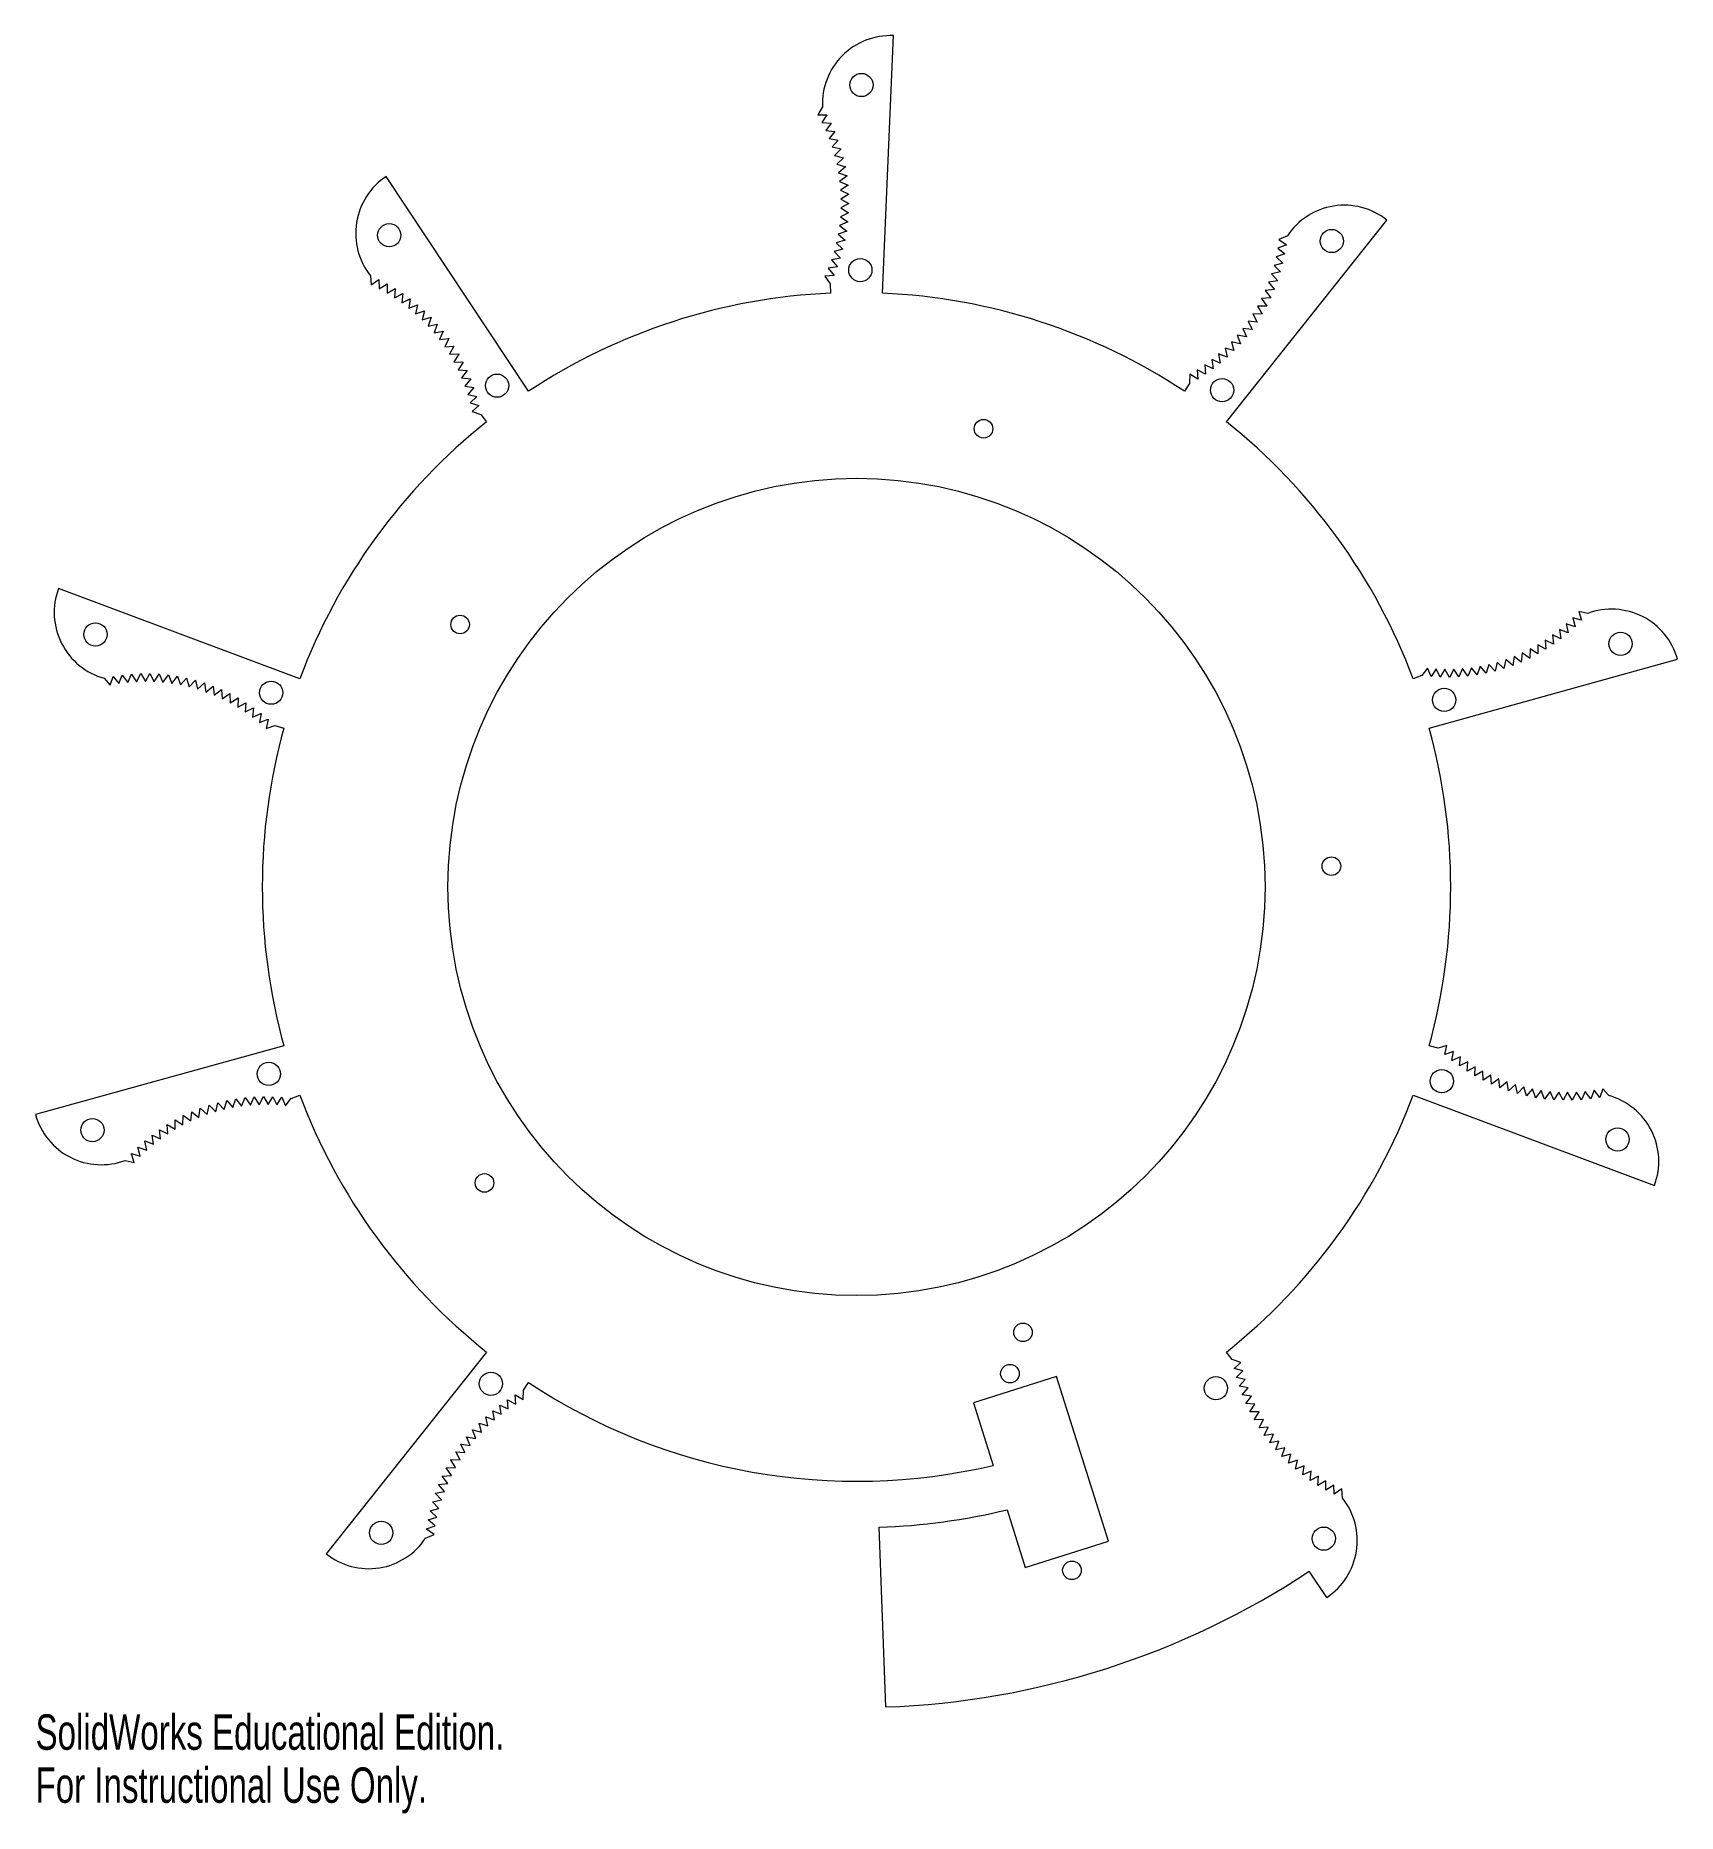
# Model space of a CAD drawing. Header units: inches. Extents: x -4.42 to 4.42, y -4.99 to 4.58.
import ezdxf

# ---------------------------------------------------------------- set-up
doc = ezdxf.new("R2010")
doc.units = ezdxf.units.IN
doc.header["$MEASUREMENT"] = 0
doc.styles.add('SLDTEXTSTYLE0', font='TXT', dxfattribs={"width": 0.7})

msp = doc.modelspace()

# ---------------------------------------------------------------- linework, layer by layer
at = {"color": 7, "linetype": 'Continuous', "lineweight": 15}
for p, q in [((0.1396, 3.197), (0.2001, 4.5835)), ((-0.1837, 4.2006), (-0.2088, 4.1577)), ((-0.2088, 4.1577), (-0.1592, 4.1574)), ((-0.1591, 4.1573), (-0.1864, 4.1158)), ((-0.1834, 4.2), (-0.1837, 4.2006)), ((-0.1592, 4.1574), (-0.1591, 4.1573)), ((-0.1864, 4.1158), (-0.1368, 4.113)), ((-0.1368, 4.1129), (-0.166, 4.0728)), ((-0.166, 4.0728), (-0.1166, 4.0675)), ((-0.1166, 4.0674), (-0.1478, 4.0288)), ((-0.1478, 4.0288), (-0.0988, 4.0211)), ((-0.1368, 4.113), (-0.1368, 4.1129)), ((-0.0987, 4.021), (-0.1318, 3.984)), ((-0.1166, 4.0675), (-0.1166, 4.0674)), ((-0.0988, 4.0211), (-0.0987, 4.021)), ((-0.1318, 3.984), (-0.0832, 3.9738)), ((-0.0832, 3.9738), (-0.1181, 3.9384)), ((-0.1181, 3.9384), (-0.0701, 3.9259)), ((-0.07, 3.9258), (-0.1066, 3.8923)), ((-0.0832, 3.9738), (-0.0832, 3.9738)), ((-0.0701, 3.9259), (-0.07, 3.9258)), ((-0.1066, 3.8923), (-0.0593, 3.8773)), ((-0.0593, 3.8772), (-0.0975, 3.8456)), ((-0.0975, 3.8456), (-0.0509, 3.8283)), ((-0.0593, 3.8773), (-0.0593, 3.8772)), ((-1.7662, 2.6684), (-2.5322, 3.8258)), ((-0.0509, 3.8282), (-0.0907, 3.7985)), ((-0.0907, 3.7985), (-0.0451, 3.7789)), ((-0.045, 3.7788), (-0.0862, 3.7511)), ((-0.0862, 3.7511), (-0.0416, 3.7293)), ((-0.0509, 3.8283), (-0.0509, 3.8282)), ((-0.0451, 3.7789), (-0.045, 3.7788)), ((-0.0407, 3.6795), (-0.0844, 3.656)), ((-0.0844, 3.656), (-0.0422, 3.6298)), ((-0.0416, 3.7292), (-0.0841, 3.7036)), ((-0.0841, 3.7036), (-0.0407, 3.6796)), ((-0.0416, 3.7293), (-0.0416, 3.7292)), ((-0.0407, 3.6796), (-0.0407, 3.6795)), ((-0.0462, 3.5802), (-0.092, 3.5611)), ((-0.092, 3.5611), (-0.0526, 3.531)), ((-0.0422, 3.6298), (-0.087, 3.6085)), ((-0.087, 3.6085), (-0.0462, 3.5803)), ((-0.0462, 3.5803), (-0.0462, 3.5802)), ((-0.0422, 3.6298), (-0.0422, 3.6298)), ((1.992, 2.5043), (2.856, 3.5905)), ((-0.0615, 3.4819), (-0.109, 3.4675)), ((-0.109, 3.4675), (-0.0728, 3.4336)), ((-0.0526, 3.5309), (-0.0994, 3.5141)), ((-0.0994, 3.5141), (-0.0615, 3.482)), ((-0.0615, 3.482), (-0.0615, 3.4819)), ((-0.0526, 3.531), (-0.0526, 3.5309)), ((2.3149, 3.4569), (2.2684, 3.4393)), ((2.3204, 3.5063), (2.2749, 3.4864)), ((2.2749, 3.4864), (2.3149, 3.457)), ((2.3149, 3.457), (2.3149, 3.4569)), ((2.3203, 3.5057), (2.3204, 3.5063)), ((-0.0865, 3.3857), (-0.1352, 3.3761)), ((-0.1352, 3.3761), (-0.1026, 3.3387)), ((-0.0728, 3.4335), (-0.121, 3.4215)), ((-0.121, 3.4215), (-0.0865, 3.3858)), ((-0.0865, 3.3858), (-0.0865, 3.3857)), ((-0.0728, 3.4336), (-0.0728, 3.4335)), ((2.2964, 3.3591), (2.2485, 3.3463)), ((2.3069, 3.4078), (2.2596, 3.3925)), ((2.2596, 3.3925), (2.2965, 3.3592)), ((2.2684, 3.4393), (2.3069, 3.4079)), ((2.2965, 3.3592), (2.2964, 3.3591)), ((2.3069, 3.4079), (2.3069, 3.4078)), ((-2.6176, 3.2903), (-2.6128, 3.2409)), ((-2.6171, 3.2901), (-2.6176, 3.2903)), ((-2.6128, 3.2409), (-2.5724, 3.2698)), ((-2.5724, 3.2698), (-2.57, 3.2202)), ((-2.5724, 3.2698), (-2.5724, 3.2698)), ((-0.121, 3.2924), (-0.1704, 3.2877)), ((-0.1704, 3.2877), (-0.1416, 3.2472)), ((-0.1026, 3.3386), (-0.1517, 3.3314)), ((-0.1517, 3.3314), (-0.121, 3.2925)), ((-0.121, 3.2925), (-0.121, 3.2924)), ((-0.1026, 3.3387), (-0.1026, 3.3386)), ((2.2684, 3.2637), (2.2194, 3.2557)), ((2.2194, 3.2557), (2.2509, 3.2173)), ((2.2836, 3.3111), (2.2351, 3.3006)), ((2.2351, 3.3006), (2.2684, 3.2638)), ((2.2485, 3.3463), (2.2836, 3.3112)), ((2.2684, 3.2638), (2.2684, 3.2637)), ((2.2836, 3.3112), (2.2836, 3.3111)), ((-2.57, 3.2202), (-2.5282, 3.2471)), ((-2.5282, 3.2471), (-2.5281, 3.247)), ((-2.5281, 3.247), (-2.5282, 3.1974)), ((-2.5282, 3.1974), (-2.4852, 3.2221)), ((-2.4851, 3.2221), (-2.4877, 3.1725)), ((-2.4877, 3.1725), (-2.4434, 3.1951)), ((-2.4852, 3.2221), (-2.4851, 3.2221)), ((-2.4434, 3.195), (-2.4484, 3.1456)), ((-2.4484, 3.1456), (-2.4031, 3.166)), ((-2.4434, 3.1951), (-2.4434, 3.195)), ((-2.403, 3.1659), (-2.4105, 3.1168)), ((-2.4031, 3.166), (-2.403, 3.1659)), ((-0.1418, 3.247), (-0.1396, 3.197)), ((2.231, 3.1716), (2.1815, 3.1684)), ((2.1815, 3.1684), (2.209, 3.1271)), ((2.2509, 3.2172), (2.2015, 3.2116)), ((2.2015, 3.2116), (2.2311, 3.1717)), ((2.2311, 3.1717), (2.231, 3.1716)), ((2.2509, 3.2173), (2.2509, 3.2172)), ((-2.4105, 3.1168), (-2.3643, 3.1349)), ((-2.3642, 3.1349), (-2.3741, 3.0862)), ((-2.3741, 3.0862), (-2.327, 3.102)), ((-2.3643, 3.1349), (-2.3642, 3.1349)), ((-2.3269, 3.1019), (-2.3392, 3.0538)), ((-2.3392, 3.0538), (-2.2914, 3.0672)), ((-2.327, 3.102), (-2.3269, 3.1019)), ((-2.2914, 3.0671), (-2.306, 3.0197)), ((-2.2914, 3.0672), (-2.2914, 3.0671)), ((2.1351, 3.0854), (2.1583, 3.0415)), ((2.1847, 3.0836), (2.1351, 3.0854)), ((2.209, 3.127), (2.1593, 3.1263)), ((2.1593, 3.1263), (2.1847, 3.0837)), ((2.1847, 3.0837), (2.1847, 3.0836)), ((2.209, 3.1271), (2.209, 3.127)), ((-2.306, 3.0197), (-2.2576, 3.0307)), ((-2.2576, 3.0306), (-2.2746, 2.984)), ((-2.2746, 2.984), (-2.2257, 2.9926)), ((-2.2576, 3.0307), (-2.2576, 3.0306)), ((-2.2256, 2.9925), (-2.245, 2.9468)), ((-2.2257, 2.9926), (-2.2256, 2.9925)), ((2.0506, 2.9705), (2.0671, 2.9236)), ((2.0994, 2.9613), (2.0506, 2.9705)), ((2.0806, 3.0073), (2.0994, 2.9614)), ((2.1298, 3.0007), (2.0806, 3.0073)), ((2.1088, 3.0457), (2.1299, 3.0007)), ((2.1583, 3.0414), (2.1088, 3.0457)), ((2.1299, 3.0007), (2.1298, 3.0007)), ((2.1583, 3.0415), (2.1583, 3.0414)), ((-2.245, 2.9468), (-2.1957, 2.9529)), ((-2.1956, 2.9528), (-2.2172, 2.9081)), ((-2.2172, 2.9081), (-2.1677, 2.9118)), ((-2.1957, 2.9529), (-2.1956, 2.9528)), ((-2.1676, 2.9117), (-2.1914, 2.8681)), ((-2.1677, 2.9118), (-2.1676, 2.9117)), ((1.9852, 2.9014), (1.9969, 2.8532)), ((2.0328, 2.8875), (1.9852, 2.9014)), ((2.0187, 2.9351), (2.0329, 2.8875)), ((2.067, 2.9236), (2.0187, 2.9351)), ((2.0329, 2.8875), (2.0328, 2.8875)), ((2.0671, 2.9236), (2.067, 2.9236)), ((2.0994, 2.9614), (2.0994, 2.9613)), ((-2.1914, 2.8681), (-2.1418, 2.8694)), ((-2.1417, 2.8693), (-2.1676, 2.8269)), ((-2.1676, 2.8269), (-2.118, 2.8257)), ((-2.118, 2.8256), (-2.1459, 2.7846)), ((-2.1459, 2.7846), (-2.0964, 2.7809)), ((-2.1418, 2.8694), (-2.1417, 2.8693)), ((-2.0964, 2.7808), (-2.1264, 2.7412)), ((-2.118, 2.8257), (-2.118, 2.8256)), ((-2.0964, 2.7809), (-2.0964, 2.7808)), ((1.8354, 2.7844), (1.8374, 2.7348)), ((1.8794, 2.7613), (1.8354, 2.7844)), ((1.875, 2.8108), (1.8795, 2.7614)), ((1.92, 2.7899), (1.875, 2.8108)), ((1.9132, 2.8392), (1.9201, 2.79)), ((1.9592, 2.8206), (1.9132, 2.8392)), ((1.9201, 2.79), (1.92, 2.7899)), ((1.95, 2.8694), (1.9593, 2.8206)), ((1.9969, 2.8531), (1.95, 2.8694)), ((1.9593, 2.8206), (1.9592, 2.8206)), ((1.9969, 2.8532), (1.9969, 2.8531)), ((-2.1264, 2.7412), (-2.0771, 2.735)), ((-2.0771, 2.7349), (-2.109, 2.6969)), ((-2.109, 2.6969), (-2.0601, 2.6883)), ((-2.0601, 2.6882), (-2.0938, 2.6518)), ((-2.0771, 2.735), (-2.0771, 2.7349)), ((-2.0601, 2.6883), (-2.0601, 2.6882)), ((1.7938, 2.7102), (1.7662, 2.6684)), ((1.7946, 2.76), (1.7941, 2.7103)), ((1.8373, 2.7347), (1.7946, 2.76)), ((1.8374, 2.7348), (1.8373, 2.7347)), ((1.8795, 2.7614), (1.8794, 2.7613)), ((-2.0938, 2.6518), (-2.0454, 2.6408)), ((-2.0454, 2.6407), (-2.0809, 2.606)), ((-2.0809, 2.606), (-2.0331, 2.5926)), ((-2.0331, 2.5925), (-2.0703, 2.5596)), ((-2.0454, 2.6408), (-2.0454, 2.6407)), ((-2.0331, 2.5926), (-2.0331, 2.5925)), ((-2.0703, 2.5596), (-2.0233, 2.5438)), ((-2.0232, 2.5435), (-1.992, 2.5043)), ((-2.9974, 1.1207), (-4.2973, 1.6067)), ((3.8568, 1.4491), (3.8694, 1.4011)), ((3.9047, 1.436), (3.8568, 1.4491)), ((3.8897, 1.4834), (3.9047, 1.4361)), ((3.9382, 1.4728), (3.8897, 1.4834)), ((3.9047, 1.4361), (3.9047, 1.436)), ((3.9378, 1.4723), (3.9382, 1.4728)), ((3.7483, 1.3565), (3.7536, 1.3071)), ((3.7937, 1.3365), (3.7483, 1.3565)), ((3.786, 1.3855), (3.7938, 1.3365)), ((3.8323, 1.3678), (3.786, 1.3855)), ((3.8221, 1.4164), (3.8324, 1.3679)), ((3.8693, 1.401), (3.8221, 1.4164)), ((3.8324, 1.3679), (3.8323, 1.3678)), ((3.8694, 1.4011), (3.8693, 1.401)), ((3.5845, 1.26), (3.58, 1.2106)), ((3.6251, 1.2314), (3.5845, 1.26)), ((3.6272, 1.2811), (3.6252, 1.2315)), ((3.6692, 1.2545), (3.6272, 1.2811)), ((3.6688, 1.3042), (3.6692, 1.2545)), ((3.712, 1.2797), (3.6688, 1.3042)), ((3.6692, 1.2545), (3.6692, 1.2545)), ((3.7092, 1.3294), (3.7121, 1.2798)), ((3.7536, 1.3071), (3.7092, 1.3294)), ((3.7121, 1.2798), (3.712, 1.2797)), ((3.7536, 1.3071), (3.7536, 1.3071)), ((3.7938, 1.3365), (3.7937, 1.3365)), ((-3.8297, 1.1057), (-3.8051, 1.1488)), ((-3.8051, 1.1488), (-3.805, 1.1488)), ((-3.805, 1.1488), (-3.7822, 1.1047)), ((3.0741, 1.178), (3.0445, 1.1381)), ((3.0939, 1.1325), (3.0741, 1.178)), ((3.0836, 0.8552), (4.421, 1.2261)), ((3.1215, 1.1738), (3.094, 1.1325)), ((3.1435, 1.1293), (3.1215, 1.1738)), ((3.169, 1.1719), (3.1436, 1.1293)), ((3.1932, 1.1285), (3.169, 1.1719)), ((3.2166, 1.1724), (3.1933, 1.1285)), ((3.2429, 1.1303), (3.2166, 1.1724)), ((3.2641, 1.1752), (3.243, 1.1303)), ((3.2925, 1.1345), (3.2641, 1.1752)), ((3.3114, 1.1804), (3.2926, 1.1345)), ((3.3418, 1.1411), (3.3114, 1.1804)), ((3.3584, 1.188), (3.3419, 1.1412)), ((3.3907, 1.1502), (3.3584, 1.188)), ((3.3908, 1.1503), (3.3907, 1.1502)), ((3.405, 1.1978), (3.3908, 1.1503)), ((3.4391, 1.1618), (3.405, 1.1978)), ((3.4392, 1.1618), (3.4391, 1.1618)), ((3.451, 1.21), (3.4392, 1.1618)), ((3.4868, 1.1757), (3.451, 1.21)), ((3.4869, 1.1757), (3.4868, 1.1757)), ((3.4963, 1.2245), (3.4869, 1.1757)), ((3.5338, 1.192), (3.4963, 1.2245)), ((3.5339, 1.192), (3.5338, 1.192)), ((3.5409, 1.2412), (3.5339, 1.192)), ((3.5799, 1.2106), (3.5409, 1.2412)), ((3.58, 1.2106), (3.5799, 1.2106)), ((3.6252, 1.2315), (3.6251, 1.2314)), ((-4.0511, 1.1235), (-4.0517, 1.1233)), ((-4.0517, 1.1233), (-4.0188, 1.0862)), ((-4.0188, 1.0862), (-4.0031, 1.1333)), ((-4.0031, 1.1333), (-4.003, 1.1333)), ((-4.003, 1.1333), (-3.9719, 1.0946)), ((-3.9719, 1.0946), (-3.9539, 1.1409)), ((-3.9539, 1.1409), (-3.9247, 1.1007)), ((-3.9539, 1.1409), (-3.9539, 1.1409)), ((-3.9247, 1.1007), (-3.9045, 1.146)), ((-3.9045, 1.146), (-3.9044, 1.146)), ((-3.9044, 1.146), (-3.8773, 1.1044)), ((-3.8773, 1.1044), (-3.8548, 1.1486)), ((-3.8548, 1.1486), (-3.8547, 1.1487)), ((-3.8547, 1.1487), (-3.8297, 1.1057)), ((-3.7822, 1.1047), (-3.7554, 1.1465)), ((-3.7554, 1.1465), (-3.7553, 1.1465)), ((-3.7553, 1.1465), (-3.7347, 1.1014)), ((-3.7347, 1.1014), (-3.7059, 1.1418)), ((-3.7059, 1.1418), (-3.7058, 1.1418)), ((-3.7058, 1.1418), (-3.6875, 1.0956)), ((-3.6875, 1.0956), (-3.6567, 1.1346)), ((-3.6567, 1.1346), (-3.6566, 1.1345)), ((-3.6566, 1.1345), (-3.6406, 1.0875)), ((-3.6406, 1.0875), (-3.6079, 1.1249)), ((-3.6079, 1.1249), (-3.6078, 1.1249)), ((-3.6078, 1.1249), (-3.5941, 1.0771)), ((-3.5941, 1.0771), (-3.5596, 1.1128)), ((-3.5596, 1.1128), (-3.5595, 1.1128)), ((-3.5595, 1.1128), (-3.5483, 1.0644)), ((-3.5483, 1.0644), (-3.512, 1.0984)), ((-3.512, 1.0984), (-3.5119, 1.0983)), ((-3.5119, 1.0983), (-3.5031, 1.0495)), ((-3.5031, 1.0495), (-3.4652, 1.0816)), ((-3.4652, 1.0816), (-3.4651, 1.0815)), ((-3.4651, 1.0815), (-3.4587, 1.0323)), ((-3.4587, 1.0323), (-3.4193, 1.0625)), ((-3.4193, 1.0625), (-3.4192, 1.0624)), ((-3.4192, 1.0624), (-3.4153, 1.0129)), ((3.0442, 1.1382), (2.9974, 1.1207)), ((3.094, 1.1325), (3.0939, 1.1325)), ((3.1436, 1.1293), (3.1435, 1.1293)), ((3.1933, 1.1285), (3.1932, 1.1285)), ((3.243, 1.1303), (3.2429, 1.1303)), ((3.2926, 1.1345), (3.2925, 1.1345)), ((3.3419, 1.1412), (3.3418, 1.1411)), ((-3.4153, 1.0129), (-3.3744, 1.0411)), ((-3.3744, 1.0411), (-3.3743, 1.041)), ((-3.3743, 1.041), (-3.3728, 0.9914)), ((-3.3728, 0.9914), (-3.3306, 1.0175)), ((-3.3305, 1.0175), (-3.3315, 0.9678)), ((-3.3315, 0.9678), (-3.288, 0.9918)), ((-3.3306, 1.0175), (-3.3305, 1.0175)), ((-3.288, 0.9917), (-3.2914, 0.9422)), ((-3.2914, 0.9422), (-3.2468, 0.964)), ((-3.288, 0.9918), (-3.288, 0.9917)), ((-3.2467, 0.9639), (-3.2526, 0.9146)), ((-3.2468, 0.964), (-3.2467, 0.9639)), ((-3.2526, 0.9146), (-3.207, 0.9342)), ((-3.2069, 0.9341), (-3.2153, 0.8852)), ((-3.2153, 0.8852), (-3.1687, 0.9024)), ((-3.207, 0.9342), (-3.2069, 0.9341)), ((-3.1687, 0.9023), (-3.1794, 0.8539)), ((-3.1794, 0.8539), (-3.1321, 0.8688)), ((-3.1687, 0.9024), (-3.1687, 0.9023)), ((-3.1321, 0.8688), (-3.1318, 0.8685)), ((-3.1318, 0.8685), (-3.0836, 0.8552)), ((-3.0836, -0.8552), (-4.421, -1.2261)), ((3.1318, -0.8685), (3.0836, -0.8552)), ((3.1794, -0.8539), (3.1321, -0.8688)), ((3.1687, -0.9023), (3.1794, -0.8539)), ((3.1321, -0.8688), (3.1318, -0.8685)), ((3.2153, -0.8852), (3.1687, -0.9024)), ((3.1687, -0.9024), (3.1687, -0.9023)), ((3.2069, -0.9341), (3.2153, -0.8852)), ((3.207, -0.9342), (3.2069, -0.9341)), ((3.2526, -0.9146), (3.207, -0.9342)), ((3.2467, -0.9639), (3.2526, -0.9146)), ((3.2914, -0.9422), (3.2468, -0.964)), ((3.288, -0.9917), (3.2914, -0.9422)), ((3.2468, -0.964), (3.2467, -0.9639)), ((3.3315, -0.9678), (3.288, -0.9918)), ((3.288, -0.9918), (3.288, -0.9917)), ((3.3305, -1.0175), (3.3315, -0.9678)), ((3.3306, -1.0175), (3.3305, -1.0175)), ((3.3728, -0.9914), (3.3306, -1.0175)), ((3.3743, -1.041), (3.3728, -0.9914)), ((3.3744, -1.0411), (3.3743, -1.041)), ((3.4153, -1.0129), (3.3744, -1.0411)), ((3.4192, -1.0624), (3.4153, -1.0129)), ((3.4587, -1.0323), (3.4193, -1.0625)), ((3.4651, -1.0815), (3.4587, -1.0323)), ((3.5031, -1.0495), (3.4652, -1.0816)), ((3.5119, -1.0983), (3.5031, -1.0495)), ((-3.3584, -1.188), (-3.3419, -1.1412)), ((-3.3419, -1.1412), (-3.3418, -1.1411)), ((-3.3418, -1.1411), (-3.3114, -1.1804)), ((-3.3114, -1.1804), (-3.2926, -1.1345)), ((-3.2926, -1.1345), (-3.2925, -1.1345)), ((-3.2925, -1.1345), (-3.2641, -1.1752)), ((-3.2641, -1.1752), (-3.243, -1.1303)), ((-3.243, -1.1303), (-3.2429, -1.1303)), ((-3.2429, -1.1303), (-3.2166, -1.1724)), ((-3.2166, -1.1724), (-3.1933, -1.1285)), ((-3.1933, -1.1285), (-3.1932, -1.1285)), ((-3.1932, -1.1285), (-3.169, -1.1719)), ((-3.169, -1.1719), (-3.1436, -1.1293)), ((-3.1436, -1.1293), (-3.1435, -1.1293)), ((-3.1435, -1.1293), (-3.1215, -1.1738)), ((-3.1215, -1.1738), (-3.094, -1.1325)), ((-3.094, -1.1325), (-3.0939, -1.1325)), ((-3.0939, -1.1325), (-3.0741, -1.178)), ((-3.0741, -1.178), (-3.0445, -1.1381)), ((-3.0442, -1.1382), (-2.9974, -1.1207)), ((2.9974, -1.1207), (4.2973, -1.6067)), ((3.4193, -1.0625), (3.4192, -1.0624)), ((3.4652, -1.0816), (3.4651, -1.0815)), ((3.512, -1.0984), (3.5119, -1.0983)), ((3.5483, -1.0644), (3.512, -1.0984)), ((3.5595, -1.1128), (3.5483, -1.0644)), ((3.5596, -1.1128), (3.5595, -1.1128)), ((3.5941, -1.0771), (3.5596, -1.1128)), ((3.6078, -1.1249), (3.5941, -1.0771)), ((3.6079, -1.1249), (3.6078, -1.1249)), ((3.6406, -1.0875), (3.6079, -1.1249)), ((3.6566, -1.1345), (3.6406, -1.0875)), ((3.6567, -1.1346), (3.6566, -1.1345)), ((3.6875, -1.0956), (3.6567, -1.1346)), ((3.7058, -1.1418), (3.6875, -1.0956)), ((3.7059, -1.1418), (3.7058, -1.1418)), ((3.7347, -1.1014), (3.7059, -1.1418)), ((3.7553, -1.1465), (3.7347, -1.1014)), ((3.7554, -1.1465), (3.7553, -1.1465)), ((3.7822, -1.1047), (3.7554, -1.1465)), ((3.805, -1.1488), (3.7822, -1.1047)), ((3.8297, -1.1057), (3.8051, -1.1488)), ((3.8547, -1.1487), (3.8297, -1.1057)), ((3.8548, -1.1486), (3.8547, -1.1487)), ((3.8773, -1.1044), (3.8548, -1.1486)), ((3.9044, -1.146), (3.8773, -1.1044)), ((3.9045, -1.146), (3.9044, -1.146)), ((3.9247, -1.1007), (3.9045, -1.146)), ((3.9539, -1.1409), (3.9247, -1.1007)), ((3.9719, -1.0946), (3.9539, -1.1409)), ((3.9539, -1.1409), (3.9539, -1.1409)), ((4.003, -1.1333), (3.9719, -1.0946)), ((4.0031, -1.1333), (4.003, -1.1333)), ((4.0188, -1.0862), (4.0031, -1.1333)), ((4.0517, -1.1233), (4.0188, -1.0862)), ((4.0511, -1.1235), (4.0517, -1.1233)), ((-3.6272, -1.2811), (-3.6252, -1.2315)), ((-3.6252, -1.2315), (-3.6251, -1.2314)), ((-3.6251, -1.2314), (-3.5845, -1.26)), ((-3.5845, -1.26), (-3.58, -1.2106)), ((-3.58, -1.2106), (-3.5799, -1.2106)), ((-3.5799, -1.2106), (-3.5409, -1.2412)), ((-3.5409, -1.2412), (-3.5339, -1.192)), ((-3.5339, -1.192), (-3.5338, -1.192)), ((-3.5338, -1.192), (-3.4963, -1.2245)), ((-3.4963, -1.2245), (-3.4869, -1.1757)), ((-3.4869, -1.1757), (-3.4868, -1.1757)), ((-3.4868, -1.1757), (-3.451, -1.21)), ((-3.451, -1.21), (-3.4392, -1.1618)), ((-3.4392, -1.1618), (-3.4391, -1.1618)), ((-3.4391, -1.1618), (-3.405, -1.1978)), ((-3.405, -1.1978), (-3.3908, -1.1503)), ((-3.3908, -1.1503), (-3.3907, -1.1502)), ((-3.3907, -1.1502), (-3.3584, -1.188)), ((3.8051, -1.1488), (3.805, -1.1488)), ((-3.786, -1.3855), (-3.7938, -1.3365)), ((-3.7938, -1.3365), (-3.7937, -1.3365)), ((-3.7937, -1.3365), (-3.7483, -1.3565)), ((-3.7536, -1.3071), (-3.7092, -1.3294)), ((-3.7483, -1.3565), (-3.7536, -1.3071)), ((-3.7536, -1.3071), (-3.7536, -1.3071)), ((-3.7121, -1.2798), (-3.712, -1.2797)), ((-3.7092, -1.3294), (-3.7121, -1.2798)), ((-3.712, -1.2797), (-3.6688, -1.3042)), ((-3.6692, -1.2545), (-3.6272, -1.2811)), ((-3.6688, -1.3042), (-3.6692, -1.2545)), ((-3.6692, -1.2545), (-3.6692, -1.2545)), ((-3.8694, -1.4011), (-3.8693, -1.401)), ((-3.8568, -1.4491), (-3.8694, -1.4011)), ((-3.8693, -1.401), (-3.8221, -1.4164)), ((-3.8324, -1.3679), (-3.8323, -1.3678)), ((-3.8221, -1.4164), (-3.8324, -1.3679)), ((-3.8323, -1.3678), (-3.786, -1.3855)), ((-3.9378, -1.4723), (-3.9382, -1.4728)), ((-3.9382, -1.4728), (-3.8897, -1.4834)), ((-3.9047, -1.436), (-3.8568, -1.4491)), ((-3.9047, -1.4361), (-3.9047, -1.436)), ((-3.8897, -1.4834), (-3.9047, -1.4361)), ((-1.992, -2.5043), (-2.856, -3.5905)), ((2.0232, -2.5435), (1.992, -2.5043)), ((2.0703, -2.5596), (2.0233, -2.5438)), ((2.0331, -2.5925), (2.0703, -2.5596)), ((-1.7938, -2.7102), (-1.7662, -2.6684)), ((1.0775, -2.6359), (0.6292, -2.7772)), ((1.3571, -3.5228), (1.0775, -2.6359)), ((2.0331, -2.5926), (2.0331, -2.5925)), ((2.0809, -2.606), (2.0331, -2.5926)), ((2.0454, -2.6407), (2.0809, -2.606)), ((2.0454, -2.6408), (2.0454, -2.6407)), ((2.0938, -2.6518), (2.0454, -2.6408)), ((2.0601, -2.6882), (2.0938, -2.6518)), ((-1.8795, -2.7614), (-1.8794, -2.7613)), ((-1.875, -2.8108), (-1.8795, -2.7614)), ((-1.8794, -2.7613), (-1.8354, -2.7844)), ((-1.8374, -2.7348), (-1.8373, -2.7347)), ((-1.8354, -2.7844), (-1.8374, -2.7348)), ((-1.8373, -2.7347), (-1.7946, -2.76)), ((-1.7946, -2.76), (-1.7941, -2.7103)), ((2.0601, -2.6883), (2.0601, -2.6882)), ((2.109, -2.6969), (2.0601, -2.6883)), ((2.0771, -2.7349), (2.109, -2.6969)), ((2.0771, -2.735), (2.0771, -2.7349)), ((2.1264, -2.7412), (2.0771, -2.735)), ((2.0964, -2.7808), (2.1264, -2.7412)), ((-1.9969, -2.8531), (-1.95, -2.8694)), ((-1.9969, -2.8532), (-1.9969, -2.8531)), ((-1.9852, -2.9014), (-1.9969, -2.8532)), ((-1.95, -2.8694), (-1.9593, -2.8206)), ((-1.9593, -2.8206), (-1.9592, -2.8206)), ((-1.9592, -2.8206), (-1.9132, -2.8392)), ((-1.9201, -2.79), (-1.92, -2.7899)), ((-1.9132, -2.8392), (-1.9201, -2.79)), ((-1.92, -2.7899), (-1.875, -2.8108)), ((0.6292, -2.7772), (0.7355, -3.1143)), ((2.0964, -2.7809), (2.0964, -2.7808)), ((2.1459, -2.7846), (2.0964, -2.7809)), ((2.118, -2.8256), (2.1459, -2.7846)), ((2.118, -2.8257), (2.118, -2.8256)), ((2.1676, -2.8269), (2.118, -2.8257)), ((2.1417, -2.8693), (2.1676, -2.8269)), ((2.1418, -2.8694), (2.1417, -2.8693)), ((2.1914, -2.8681), (2.1418, -2.8694)), ((2.1676, -2.9117), (2.1914, -2.8681)), ((-2.0994, -2.9613), (-2.0506, -2.9705)), ((-2.0994, -2.9614), (-2.0994, -2.9613)), ((-2.0806, -3.0073), (-2.0994, -2.9614)), ((-2.0506, -2.9705), (-2.0671, -2.9236)), ((-2.0671, -2.9236), (-2.067, -2.9236)), ((-2.067, -2.9236), (-2.0187, -2.9351)), ((-2.0187, -2.9351), (-2.0329, -2.8875)), ((-2.0329, -2.8875), (-2.0328, -2.8875)), ((-2.0328, -2.8875), (-1.9852, -2.9014)), ((2.1677, -2.9118), (2.1676, -2.9117)), ((2.2172, -2.9081), (2.1677, -2.9118)), ((2.1956, -2.9528), (2.2172, -2.9081)), ((2.1957, -2.9529), (2.1956, -2.9528)), ((2.245, -2.9468), (2.1957, -2.9529)), ((2.2256, -2.9925), (2.245, -2.9468)), ((-2.1583, -3.0414), (-2.1088, -3.0457)), ((-2.1583, -3.0415), (-2.1583, -3.0414)), ((-2.1351, -3.0854), (-2.1583, -3.0415)), ((-2.1088, -3.0457), (-2.1299, -3.0007)), ((-2.1299, -3.0007), (-2.1298, -3.0007)), ((-2.1298, -3.0007), (-2.0806, -3.0073)), ((2.2257, -2.9926), (2.2256, -2.9925)), ((2.2746, -2.984), (2.2257, -2.9926)), ((2.2576, -3.0306), (2.2746, -2.984)), ((2.306, -3.0197), (2.2576, -3.0307)), ((2.2576, -3.0307), (2.2576, -3.0306)), ((2.2914, -3.0671), (2.306, -3.0197)), ((2.3392, -3.0538), (2.2914, -3.0672)), ((2.3269, -3.1019), (2.3392, -3.0538)), ((-2.209, -3.127), (-2.1593, -3.1263)), ((-2.209, -3.1271), (-2.209, -3.127)), ((-2.1815, -3.1684), (-2.209, -3.1271)), ((-2.1847, -3.0836), (-2.1351, -3.0854)), ((-2.1847, -3.0837), (-2.1847, -3.0836)), ((-2.1593, -3.1263), (-2.1847, -3.0837)), ((2.2914, -3.0672), (2.2914, -3.0671)), ((2.327, -3.102), (2.3269, -3.1019)), ((2.3741, -3.0862), (2.327, -3.102)), ((2.3642, -3.1349), (2.3741, -3.0862)), ((2.3643, -3.1349), (2.3642, -3.1349)), ((2.4105, -3.1168), (2.3643, -3.1349)), ((2.403, -3.1659), (2.4105, -3.1168)), ((2.4484, -3.1456), (2.4031, -3.166)), ((2.4434, -3.195), (2.4484, -3.1456)), ((-2.2509, -3.2172), (-2.2015, -3.2116)), ((-2.2509, -3.2173), (-2.2509, -3.2172)), ((-2.2194, -3.2557), (-2.2509, -3.2173)), ((-2.2311, -3.1717), (-2.231, -3.1716)), ((-2.2015, -3.2116), (-2.2311, -3.1717)), ((-2.231, -3.1716), (-2.1815, -3.1684)), ((2.4031, -3.166), (2.403, -3.1659)), ((2.4877, -3.1725), (2.4434, -3.1951)), ((2.4434, -3.1951), (2.4434, -3.195)), ((2.4851, -3.2221), (2.4877, -3.1725)), ((2.4852, -3.2221), (2.4851, -3.2221)), ((2.5282, -3.1974), (2.4852, -3.2221)), ((2.5281, -3.247), (2.5282, -3.1974)), ((2.5282, -3.2471), (2.5281, -3.247)), ((2.57, -3.2202), (2.5282, -3.2471)), ((2.5724, -3.2698), (2.57, -3.2202)), ((2.6128, -3.2409), (2.5724, -3.2698)), ((2.6176, -3.2903), (2.6128, -3.2409)), ((-2.2964, -3.3591), (-2.2485, -3.3463)), ((-2.2836, -3.3111), (-2.2351, -3.3006)), ((-2.2836, -3.3112), (-2.2836, -3.3111)), ((-2.2485, -3.3463), (-2.2836, -3.3112)), ((-2.2684, -3.2637), (-2.2194, -3.2557)), ((-2.2684, -3.2638), (-2.2684, -3.2637)), ((-2.2351, -3.3006), (-2.2684, -3.2638)), ((2.5724, -3.2698), (2.5724, -3.2698)), ((2.6171, -3.2901), (2.6176, -3.2903)), ((-2.3149, -3.4569), (-2.2684, -3.4393)), ((-2.3069, -3.4078), (-2.2596, -3.3925)), ((-2.3069, -3.4079), (-2.3069, -3.4078)), ((-2.2684, -3.4393), (-2.3069, -3.4079)), ((-2.2965, -3.3592), (-2.2964, -3.3591)), ((-2.2596, -3.3925), (-2.2965, -3.3592)), ((0.8109, -3.3533), (0.9089, -3.6641)), ((-2.3204, -3.5063), (-2.2749, -3.4864)), ((-2.3203, -3.5057), (-2.3204, -3.5063)), ((-2.3149, -3.457), (-2.3149, -3.4569)), ((-2.2749, -3.4864), (-2.3149, -3.457)), ((0.1573, -4.4151), (0.1228, -3.4478)), ((0.9089, -3.6641), (1.3571, -3.5228)), ((2.5322, -3.8258), (2.4384, -3.684))]:
    msp.add_line(p, q, dxfattribs=at)
at = {"color": 7, "linetype": 'Continuous', "lineweight": 15, "flags": 128}
for points in [[(-0.1416, 3.2472), (-0.1416, 3.2472), (-0.1417, 3.2472), (-0.1417, 3.2471), (-0.1417, 3.2471), (-0.1417, 3.2471), (-0.1417, 3.247), (-0.1417, 3.247), (-0.1418, 3.247)], [(1.7941, 2.7103), (1.7941, 2.7103), (1.794, 2.7103), (1.794, 2.7103), (1.794, 2.7102), (1.7939, 2.7102), (1.7939, 2.7102), (1.7939, 2.7102), (1.7938, 2.7102)], [(-2.0233, 2.5438), (-2.0233, 2.5438), (-2.0232, 2.5438), (-2.0232, 2.5437), (-2.0232, 2.5437), (-2.0232, 2.5436), (-2.0232, 2.5436), (-2.0232, 2.5436), (-2.0232, 2.5435)], [(3.0445, 1.1381), (3.0445, 1.1382), (3.0445, 1.1382), (3.0444, 1.1382), (3.0444, 1.1382), (3.0443, 1.1382), (3.0443, 1.1382), (3.0443, 1.1382), (3.0442, 1.1382)], [(-3.0445, -1.1381), (-3.0445, -1.1382), (-3.0445, -1.1382), (-3.0444, -1.1382), (-3.0444, -1.1382), (-3.0443, -1.1382), (-3.0443, -1.1382), (-3.0443, -1.1382), (-3.0442, -1.1382)], [(2.0233, -2.5438), (2.0233, -2.5438), (2.0232, -2.5438), (2.0232, -2.5437), (2.0232, -2.5437), (2.0232, -2.5436), (2.0232, -2.5436), (2.0232, -2.5436), (2.0232, -2.5435)], [(-1.7941, -2.7103), (-1.7941, -2.7103), (-1.794, -2.7103), (-1.794, -2.7103), (-1.794, -2.7102), (-1.7939, -2.7102), (-1.7939, -2.7102), (-1.7939, -2.7102), (-1.7938, -2.7102)]]:
    msp.add_lwpolyline(points, dxfattribs=at)
at = {"color": 7, "linetype": 'Continuous', "lineweight": 15}
for centre, radius in [((0.0266, 4.3178), 0.0625), ((-2.5164, 3.5089), 0.0625), ((2.5595, 3.4776), 0.0625), ((0.0205, 3.3211), 0.0625), ((-1.9355, 2.6989), 0.0625), ((1.9687, 2.6748), 0.0625), ((0.6841, 2.4669), 0.05), ((0, 0), 2.2), ((-2.1347, 1.413), 0.05), ((-4.0983, 1.3596), 0.0625), ((4.1147, 1.309), 0.0625), ((-3.1522, 1.0457), 0.0625), ((3.1649, 1.0068), 0.0625), ((2.5576, 0.1117), 0.05), ((-3.1649, -1.0068), 0.0625), ((3.1522, -1.0457), 0.0625), ((-4.1147, -1.309), 0.0625), ((4.0983, -1.3596), 0.0625), ((-2.0035, -1.5936), 0.05), ((0.8965, -2.3979), 0.05), ((0.8263, -2.6207), 0.05), ((-1.9687, -2.6748), 0.0625), ((1.9355, -2.6989), 0.0625), ((-2.5595, -3.4776), 0.0625), ((2.5164, -3.5089), 0.0625), ((1.1601, -3.6793), 0.05)]:
    msp.add_circle(centre, radius, dxfattribs=at)
for centre, radius, start, end in [((0.1841, 4.216), 0.3678, 87.5, 182.5), ((-2.3292, 3.519), 0.3678, 123.5, 218.5), ((2.627, 3.3027), 0.3678, 51.5, 146.5), ((0, 0), 3.2, 92.5, 123.5), ((0, 0), 3.2, 56.5, 87.5), ((0, 0), 3.2, 128.5, 159.5), ((0, 0), 3.2, 20.5, 51.5), ((-3.9528, 1.4779), 0.3678, 159.5, 254.5), ((4.0666, 1.1278), 0.3678, 15.5, 110.5), ((0, 0), 3.2, 164.5, 195.5), ((0, 0), 3.2, 344.5, 15.5), ((0, 0), 3.2, 200.5, 231.5), ((0, 0), 3.2, 308.5, 339.5), ((3.9528, -1.4779), 0.3678, 339.5, 74.5), ((-4.0666, -1.1278), 0.3678, 195.5, 290.5), ((0, 0), 3.2, 236.5, 283.28855), ((2.3292, -3.519), 0.3678, 303.5, 38.5), ((0, 0), 3.45, 272.04042, 283.59422), ((-2.627, -3.3027), 0.3678, 231.5, 326.5), ((0, 0), 4.4179, 272.04042, 303.5)]:
    msp.add_arc(centre, radius, start, end, dxfattribs=at)

# ---------------------------------------------------------------- texts
at = {"color": 7, "linetype": 'Continuous', "char_height": 0.1903, "attachment_point": 1, "style": 'SLDTEXTSTYLE0'}
for s, insert in [('SolidWorks Educational Edition.', (-4.421, -4.4552)), ('For Instructional Use Only.', (-4.421, -4.7407))]:
    msp.add_mtext(s, dxfattribs=dict(at, insert=insert))

doc.saveas('drawing.dxf')
